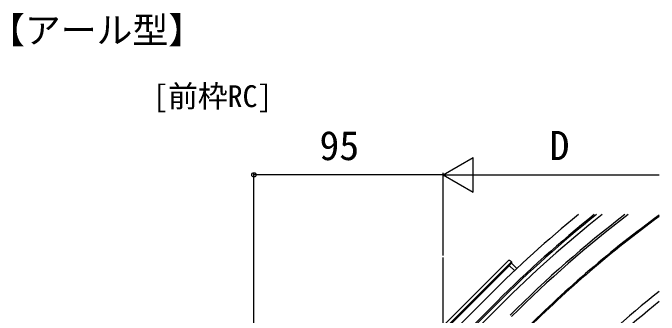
# Model space of a CAD drawing. Units: millimetres, scale not verified. Extents: x -873 to 877, y -1304 to 1297.
# Drawn here: x 311.3 to 635.9, y -470 to -318.2 of the extents above; entities that cross this region are included whole.
import ezdxf
from ezdxf.enums import TextEntityAlignment as Align

# ---------------------------------------------------------------- set-up
doc = ezdxf.new("R2010")
doc.units = ezdxf.units.MM
doc.header["$LTSCALE"] = 8
for name, color, linetype in [('0-2_USER1', 3, 'Continuous'), ('0-5_YKK_12', 2, 'Continuous'), ('0-6_YKK_13', 4, 'Continuous'), ('0-7_YKK_D', 6, 'Continuous')]:
    doc.layers.add(name, color=color, linetype=linetype)
doc.styles.add('ＭＳ ゴシック', font='')
doc.styles.get('ＭＳ ゴシック').set_extended_font_data('MS Gothic')

msp = doc.modelspace()

# ---------------------------------------------------------------- linework, layer by layer
at = {"layer": '0-5_YKK_12'}
for p, q in [((527.4, -743.757), (527.4, -441.03)), ((550.854, -459.743), (500.296, -510.302)), ((554.389, -463.279), (503.831, -513.837))]:
    msp.add_line(p, q, dxfattribs=at)
for radius, start in [(595.5, 129.22885), (590.5, 128.63078), (580, 127.31381), (570.5, 126.08914), (569.9, 126.13312), (540, 128.48526), (540, 128.48526), (536, 128.826)]:
    msp.add_arc((971.936, -880.826), radius, start, 135, dxfattribs=at)
at = {"layer": '0-6_YKK_13'}
for p, q in [((559.914, -442.877), (496.613, -506.178)), ((561.681, -443.967), (560.62, -445.027)), ((561.681, -443.231), (561.326, -442.877)), ((564.373, -446.659), (561.681, -443.967)), ((496.786, -508.991), (560.685, -445.092)), ((560.62, -445.027), (563.272, -447.679)), ((554.884, -463.774), (490.184, -528.474)), ((556.157, -465.047), (491.457, -529.747))]:
    msp.add_line(p, q, dxfattribs=at)
msp.add_lwpolyline([(497.673, -507.239), (561.681, -443.231), (561.681, -443.967)], dxfattribs=at)
for radius, start in [(589.8, 128.54561), (588, 128.32493), (581, 127.44301)]:
    msp.add_arc((971.936, -880.826), radius, start, 135, dxfattribs=at)
msp.add_ellipse((560.62, -443.588), major_axis=(0, 1.004), ratio=0.99628, start_param=5.4996506, end_param=7.06672, dxfattribs=at)
at = {"layer": '0-7_YKK_D'}
for p, q in [((527.4, -399.536), (542.555, -390.786)), ((542.555, -408.286), (542.555, -390.786)), ((432.4, -554.081), (432.4, -398.536)), ((527.4, -440.03), (527.4, -398.536)), ((527.4, -440.03), (527.4, -398.536)), ((527.4, -399.536), (432.4, -399.536)), ((527.4, -399.536), (542.555, -408.286)), ((527.4, -399.536), (557.711, -399.536)), ((544.9, -399.536), (635.887, -399.536))]:
    msp.add_line(p, q, dxfattribs=at)
msp.add_circle((432.4, -399.536), 1.075, dxfattribs=at)

# ---------------------------------------------------------------- texts
at = {"layer": '0-2_USER1', "style": 'ＭＳ ゴシック'}
for s, height, p in [('【アール型】', 13.2, (299.332, -337.373)), ('[前枠RC]', 11, (381.695, -368.827))]:
    msp.add_text(s, height=height, dxfattribs=at).set_placement(p, align=Align.BOTTOM_LEFT)
at = {"layer": '0-7_YKK_D', "style": 'ＭＳ ゴシック'}
for s, p in [('95', (465.298, -396.536)), ('D', (580.905, -396.536))]:
    msp.add_text(s, height=14.66, dxfattribs=at).set_placement(p, align=Align.BOTTOM_LEFT)

doc.saveas('drawing.dxf')
